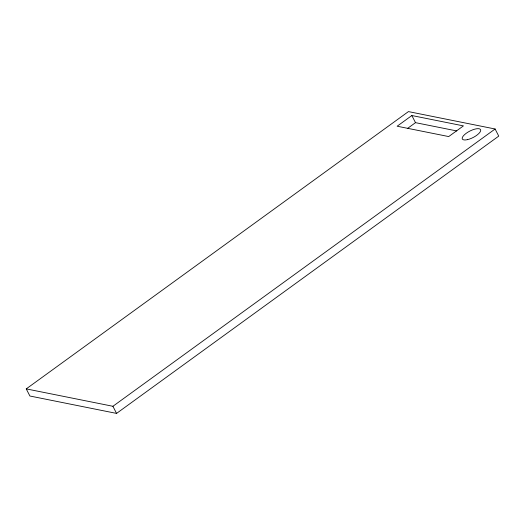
<?xml version="1.0" encoding="UTF-8"?>
<svg xmlns="http://www.w3.org/2000/svg" width="525" height="525" viewBox="0 0 525 525"><rect width="100%" height="100%" fill="white"/><g stroke="black" fill="none" stroke-linecap="round" stroke-linejoin="round"><path stroke-width="0.79" d="M26.25 388.887L408.443 111.595L495.108 128.993L498.75 136.113L116.557 413.405L29.892 396.008L26.25 388.887L112.914 406.284L495.108 128.993M411.856 115.539L397.143 126.217L448.704 136.566L463.424 125.888L411.856 115.539L415.498 122.66L456.75 130.942M407.82 128.231L415.498 122.66M112.914 406.284L116.557 413.405M467.394 139.663A10.251 3.609 -27.1 0 0 480.697 130.016A10.251 3.609 -27.1 0 0 466.246 133.271A10.251 3.609 -27.1 0 0 467.394 139.663"/></g></svg>
